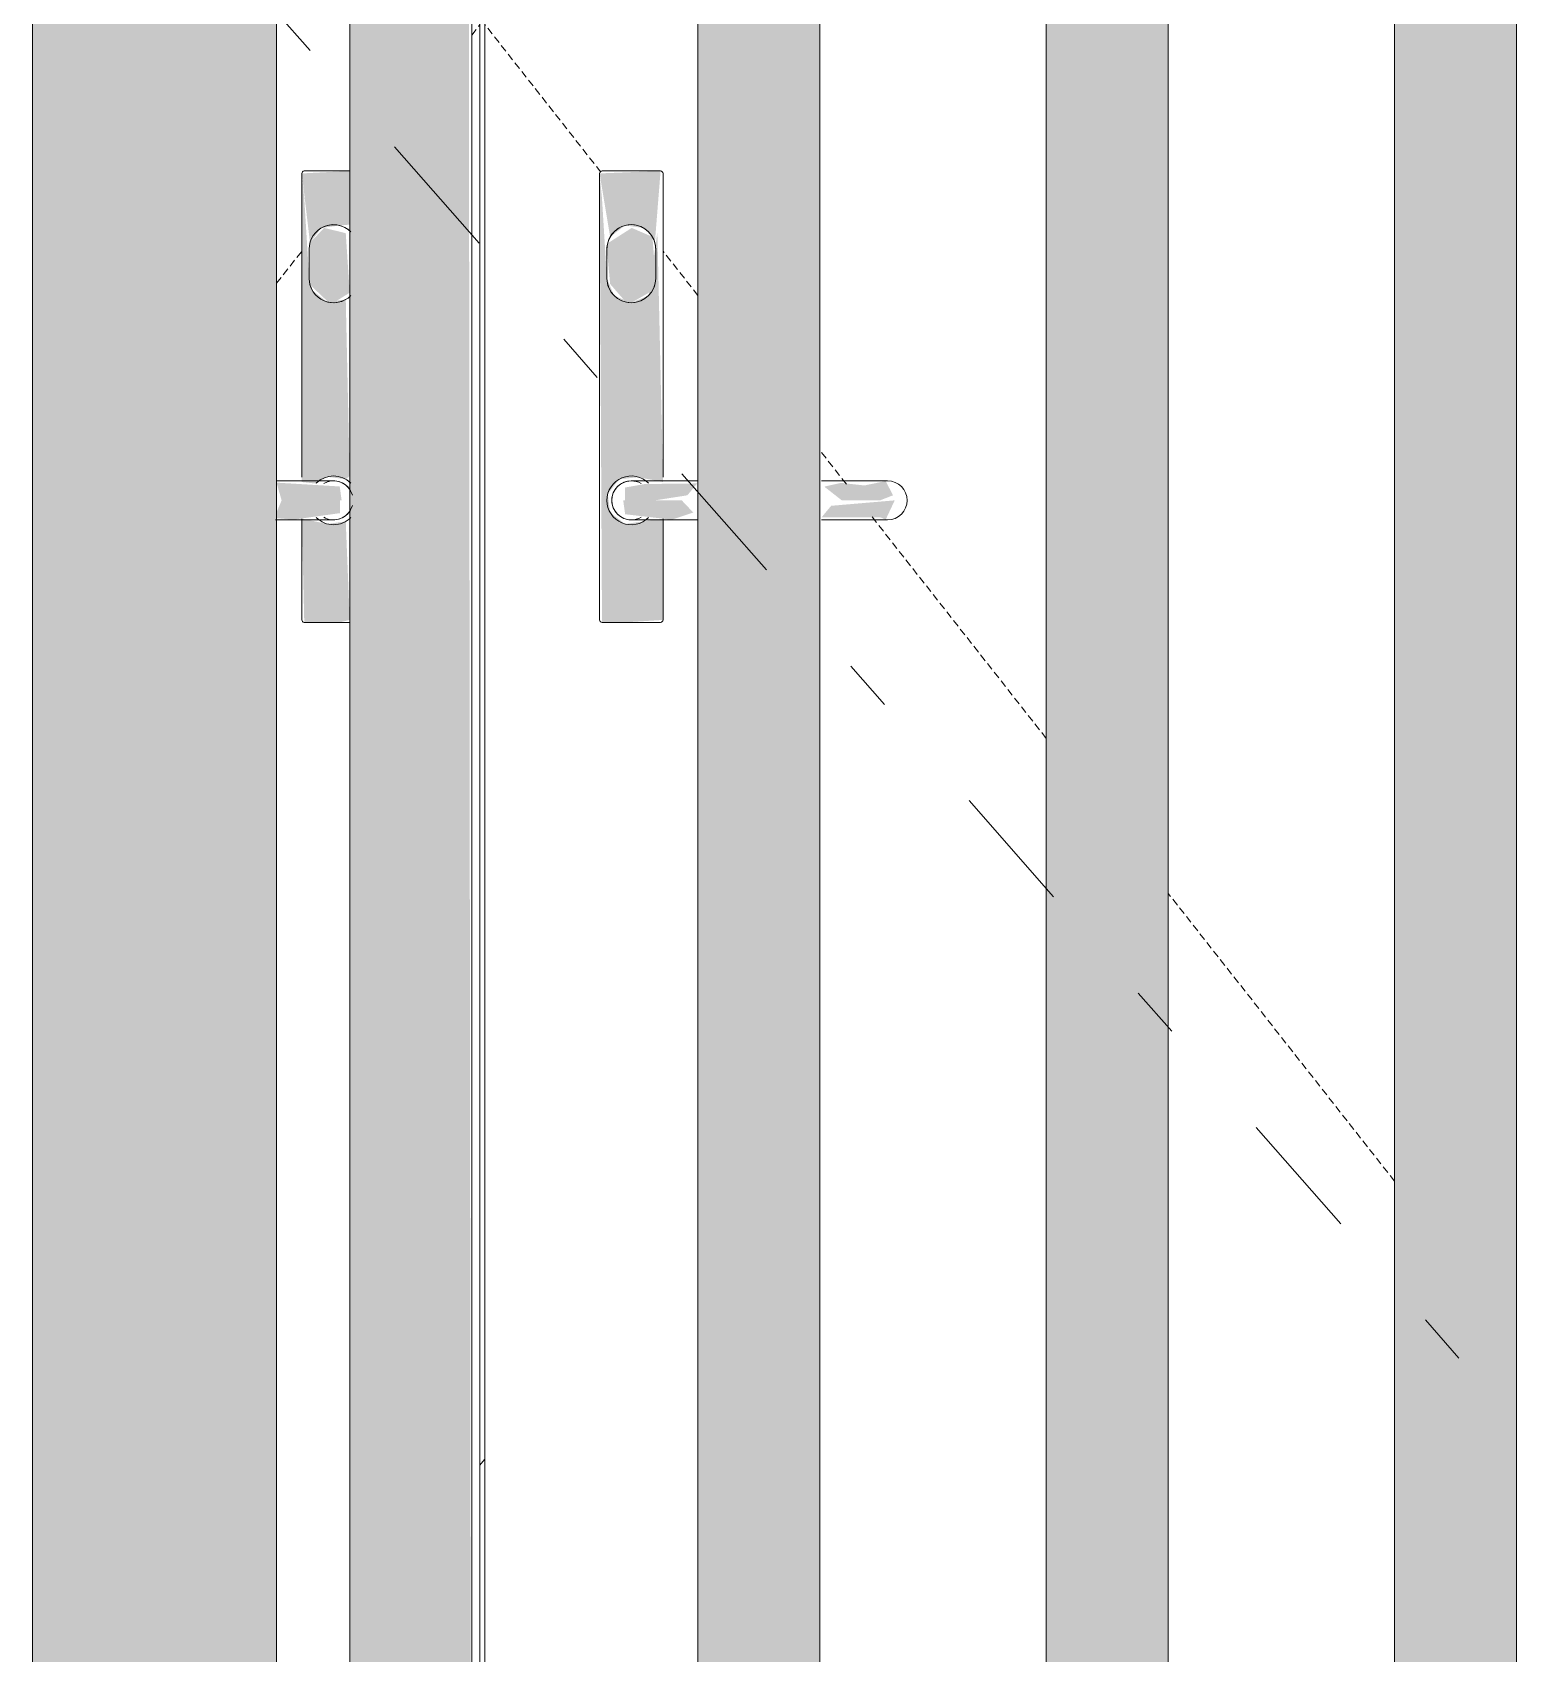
# Model space of a CAD drawing. Header units: millimetres. Extents: x 902415 to 1199587, y -3757 to 35605.
# Drawn here: x 997410 to 998018, y 5727 to 6392 of the extents above; entities that cross this region are included whole.
import ezdxf

# ---------------------------------------------------------------- set-up
doc = ezdxf.new("R2010")
doc.units = ezdxf.units.MM
doc.linetypes.add('Center', pattern=[178.333333, 20.833333, -52.5, 52.5, -52.5])
doc.linetypes.add('Dash Small', pattern=[9, 3, -1.5, 3, -1.5])
doc.layers.add('A-DOOR', color=31, linetype='Continuous', lineweight=5)
doc.layers.add('A-GLAZ-CWMG', color=51, linetype='Continuous', lineweight=5)

# ---------------------------------------------------------------- blocks, each defined once
blk = doc.blocks.new('X_Door-Panel-Hinge-Standard - Standard-V23-North - Grids A')
at = {"layer": 'A-DOOR', "linetype": 'Dash Small'}
blk.add_line((997593.06, 5804.55), (997595.06, 5807.09), dxfattribs=at)
blk = doc.blocks.new('X_Door-Panel-Hinge-Standard - Standard-V24-North - Grids A')
at = {"layer": 'A-DOOR'}
blk.add_line((997593.06, 7500), (997593.06, 5300), dxfattribs=at)
at = {"layer": 'A-DOOR', "linetype": 'Dash Small'}
for p, q in [((997589.67, 6390.69), (997593.06, 6395)), ((997509.67, 6288.95), (997520.06, 6302.16))]:
    blk.add_line(p, q, dxfattribs=at)
blk = doc.blocks.new('X_Door-Panel-Hinge-Standard - Standard-V25-North - Grids A')
at = {"layer": 'A-DOOR'}
blk.add_line((997595.06, 5300), (997595.06, 7500), dxfattribs=at)
at = {"layer": 'A-DOOR', "linetype": 'Dash Small'}
for p, q in [((997642.6, 6334.54), (997595.06, 6395)), ((997682.38, 6283.95), (997668.06, 6302.16)), ((997743.19, 6206.62), (997732.38, 6220.36)), ((997825.1, 6102.46), (997753.45, 6193.57)), ((997967.81, 5920.96), (997875.1, 6038.87))]:
    blk.add_line(p, q, dxfattribs=at)
blk = doc.blocks.new('X_Door-Handle-Lockwood 4800 Series Lever - Standard-V27-North - Grids A')
at = {"layer": 'A-DOOR'}
h = blk.add_hatch(color=256, dxfattribs=at)
h.paths.add_polyline_path([(997652.47, 6150), (997668.06, 6151), (997668.06, 6192.49), (997660.06, 6191.34), (997652.47, 6190.34), (997646.4, 6195), (997645.4, 6202.59), (997650.06, 6208.66), (997658.08, 6209.48), (997668.06, 6207.51), (997665.75, 6310.07), (997662.13, 6283.91), (997655.06, 6280.98), (997647.99, 6283.91), (997645.06, 6290.98), (997643.06, 6323.67), (997642.06, 6334), (997643.06, 6150), (997650.06, 6150)])
h.paths.add_polyline_path([(997664.72, 6305.59), (997667.06, 6335), (997642.06, 6334), (997646.4, 6308), (997652.47, 6312.66), (997660.06, 6311.66), (997663.72, 6308)])
for points in [[(997655.06, 6280.98), (997662.13, 6285.02), (997665.06, 6290.98), (997663.72, 6308), (997655.24, 6311.66), (997645.76, 6305.59), (997645.06, 6303), (997646.4, 6288.66), (997652.47, 6281.67), (997653.79, 6281.32)], [(997664.72, 6200), (997678.04, 6202.07), (997682.06, 6206.93), (997660.63, 6206.7), (997652.47, 6205.25), (997652.47, 6200), (997664.56, 6200)], [(997756.97, 6200), (997762.3, 6202.07), (997759.29, 6207.91), (997750.56, 6206.1), (997741, 6207.16), (997734.14, 6205.63), (997741.32, 6200), (997756.81, 6200)], [(997671.66, 6192.09), (997680.47, 6195), (997675.74, 6200), (997651.75, 6200), (997652.53, 6194.31), (997670.6, 6192.21)], [(997759.29, 6192.09), (997763, 6200), (997736.95, 6197.77), (997733.06, 6193.07), (997757.06, 6193.07)]]:
    blk.add_hatch(color=256, dxfattribs=at).paths.add_polyline_path(points)
h = blk.add_hatch(color=256, dxfattribs=at)
h.paths.add_polyline_path([(997682.06, 6192.27), (997682.38, 6194.34), (997682.06, 6192.93)])
h.paths.add_polyline_path([(997732.38, 6192.27), (997733.06, 6194.34), (997732.38, 6192.28)])
for p, q in [((997642.06, 6334), (997642.06, 6151)), ((997667.06, 6335), (997643.06, 6335)), ((997668.06, 6209.48), (997668.06, 6334)), ((997645.06, 6303), (997645.06, 6290.98)), ((997665.06, 6290.98), (997665.06, 6303)), ((997668.06, 6151), (997668.06, 6192.49)), ((997643.06, 6150), (997667.06, 6150))]:
    blk.add_line(p, q, dxfattribs=at)
at = {"layer": 'A-DOOR', "flags": 128}
for points in [[(997682.06, 6208), (997680.98, 6208), (997679.9, 6208), (997678.83, 6208), (997677.76, 6208), (997676.7, 6208), (997675.64, 6208), (997674.6, 6208), (997673.57, 6208), (997672.55, 6208), (997671.55, 6208), (997670.56, 6208), (997669.59, 6208), (997668.65, 6208), (997667.72, 6208), (997666.82, 6208), (997665.94, 6208), (997665.08, 6208), (997664.26, 6208), (997663.46, 6208), (997662.69, 6208), (997661.96, 6208), (997661.25, 6208), (997660.58, 6208), (997659.94, 6208), (997659.34, 6208), (997658.78, 6208), (997658.25, 6208), (997657.76, 6208), (997657.31, 6208), (997656.9, 6208), (997656.53, 6208), (997656.2, 6208), (997655.91, 6208), (997655.66, 6208), (997655.45, 6208), (997655.29, 6208), (997655.17, 6208), (997655.1, 6208), (997655.06, 6208)], [(997760.06, 6208), (997760.04, 6208), (997759.98, 6208), (997759.87, 6208), (997759.72, 6208), (997759.52, 6208), (997759.29, 6208), (997759.01, 6208), (997758.69, 6208), (997758.33, 6208), (997757.93, 6208), (997757.49, 6208), (997757.01, 6208), (997756.49, 6208), (997755.94, 6208), (997755.35, 6208), (997754.72, 6208), (997754.06, 6208), (997753.36, 6208), (997752.63, 6208), (997751.87, 6208), (997751.08, 6208), (997750.26, 6208), (997749.42, 6208), (997748.55, 6208), (997747.65, 6208), (997746.73, 6208), (997745.79, 6208), (997744.83, 6208), (997743.84, 6208), (997742.85, 6208), (997741.83, 6208), (997740.8, 6208), (997739.76, 6208), (997738.71, 6208), (997737.65, 6208), (997736.58, 6208), (997735.51, 6208), (997734.43, 6208), (997733.35, 6208), (997733.06, 6208)], [(997655.06, 6192), (997655.08, 6192), (997655.15, 6192), (997655.26, 6192), (997655.41, 6192), (997655.6, 6192), (997655.84, 6192), (997656.11, 6192), (997656.43, 6192), (997656.79, 6192), (997657.19, 6192), (997657.63, 6192), (997658.11, 6192), (997658.63, 6192), (997659.19, 6192), (997659.78, 6192), (997660.41, 6192), (997661.07, 6192), (997661.76, 6192), (997662.49, 6192), (997663.25, 6192), (997664.04, 6192), (997664.86, 6192), (997665.7, 6192), (997666.58, 6192), (997667.47, 6192), (997668.39, 6192), (997669.34, 6192), (997670.3, 6192), (997671.28, 6192), (997672.28, 6192), (997673.29, 6192), (997674.32, 6192), (997675.36, 6192), (997676.41, 6192), (997677.47, 6192), (997678.54, 6192), (997679.61, 6192), (997680.69, 6192), (997681.77, 6192), (997682.06, 6192)], [(997733.06, 6192), (997734.14, 6192), (997735.22, 6192), (997736.29, 6192), (997737.36, 6192), (997738.43, 6192), (997739.48, 6192), (997740.52, 6192), (997741.56, 6192), (997742.57, 6192), (997743.58, 6192), (997744.56, 6192), (997745.53, 6192), (997746.48, 6192), (997747.4, 6192), (997748.31, 6192), (997749.19, 6192), (997750.04, 6192), (997750.87, 6192), (997751.66, 6192), (997752.43, 6192), (997753.17, 6192), (997753.87, 6192), (997754.54, 6192), (997755.18, 6192), (997755.78, 6192), (997756.35, 6192), (997756.87, 6192), (997757.36, 6192), (997757.82, 6192), (997758.23, 6192), (997758.6, 6192), (997758.93, 6192), (997759.22, 6192), (997759.46, 6192), (997759.67, 6192), (997759.83, 6192), (997759.95, 6192), (997760.03, 6192), (997760.06, 6192)]]:
    blk.add_lwpolyline(points, dxfattribs=at)
at = {"layer": 'A-DOOR'}
for centre, radius, start, end in [((997643.06, 6334), 1, 90, 180), ((997667.06, 6334), 1, 0, 90), ((997655.06, 6303), 10, 0, 180), ((997655.06, 6303), 10, 60, 180), ((997655.06, 6303), 10, 165, 180), ((997655.06, 6303), 10, 165, 180), ((997655.06, 6303), 10, 0, 30), ((997655.06, 6303), 10, 0, 15), ((997655.06, 6303), 10, 0, 15), ((997655.06, 6290.98), 10, 180, 0), ((997655.06, 6290.98), 10, 180, 225), ((997655.06, 6290.98), 10, 330, 345), ((997655.06, 6290.98), 10, 240, 300), ((997655.06, 6200), 10, 45, 180), ((997655.06, 6200), 8, 90, 270), ((997655.06, 6200), 8, 60, 180), ((997760.06, 6200), 8, 270, 90), ((997760.06, 6200), 8, 0, 90), ((997655.06, 6200), 10, 180, 315), ((997655.06, 6200), 8, 180, 300), ((997760.06, 6200), 8, 270, 0), ((997643.06, 6151), 1, 180, 270), ((997667.06, 6151), 1, 270, 0)]:
    blk.add_arc(centre, radius, start, end, dxfattribs=at)
blk = doc.blocks.new('X_Door-Handle-Lockwood 4800 Series Lever - Standard-V28-North - Grids A')
at = {"layer": 'A-DOOR'}
h = blk.add_hatch(color=256, dxfattribs=at)
h.paths.add_polyline_path([(997535.65, 6150), (997539.67, 6151), (997538.06, 6191.34), (997530.47, 6190.34), (997520.06, 6192.49), (997521.06, 6150), (997533.06, 6150)])
h.paths.add_polyline_path([(997525.83, 6206.87), (997530.47, 6209.66), (997538.06, 6208.66), (997539.67, 6210), (997538.06, 6282.32), (997530.47, 6281.32), (997524.4, 6285.98), (997523.06, 6290.98), (997521.06, 6323.67), (997520.06, 6334), (997520.06, 6207.51), (997524.4, 6207.03)])
h.paths.add_polyline_path([(997523.4, 6305.59), (997528.06, 6311.66), (997535.65, 6312.66), (997539.67, 6313), (997539.67, 6335), (997520.06, 6334), (997523.12, 6308)])
for points in [[(997533.06, 6280.98), (997539.67, 6285.1), (997538.06, 6309.52), (997529.17, 6311.66), (997523.4, 6305.59), (997523.4, 6288.39), (997530.47, 6281.67), (997531.79, 6281.32)], [(997512.38, 6200), (997536.37, 6200), (997535.59, 6205.69), (997509.67, 6207.27), (997511.79, 6200)], [(997516.47, 6192.09), (997535.65, 6194.75), (997535.65, 6200), (997511.79, 6200), (997509.67, 6195), (997509.67, 6192.73), (997512.38, 6192.47)]]:
    blk.add_hatch(color=256, dxfattribs=at).paths.add_polyline_path(points)
for p, q in [((997520.06, 6334), (997520.06, 6209.48)), ((997539.67, 6335), (997521.06, 6335)), ((997523.06, 6303), (997523.06, 6290.98)), ((997520.06, 6192.49), (997520.06, 6151)), ((997521.06, 6150), (997539.67, 6150))]:
    blk.add_line(p, q, dxfattribs=at)
at = {"layer": 'A-DOOR', "flags": 128}
for points in [[(997533.06, 6208), (997533.04, 6208), (997532.98, 6208), (997532.87, 6208), (997532.72, 6208), (997532.52, 6208), (997532.29, 6208), (997532.01, 6208), (997531.69, 6208), (997531.33, 6208), (997530.93, 6208), (997530.49, 6208), (997530.01, 6208), (997529.49, 6208), (997528.94, 6208), (997528.35, 6208), (997527.72, 6208), (997527.06, 6208), (997526.36, 6208), (997525.63, 6208), (997524.87, 6208), (997524.08, 6208), (997523.26, 6208), (997522.42, 6208), (997521.55, 6208), (997520.65, 6208), (997519.73, 6208), (997518.79, 6208), (997517.83, 6208), (997516.84, 6208), (997515.85, 6208), (997514.83, 6208), (997513.8, 6208), (997512.76, 6208), (997511.71, 6208), (997510.65, 6208), (997509.58, 6208)], [(997509.29, 6192), (997510.36, 6192), (997511.43, 6192), (997512.48, 6192), (997513.52, 6192), (997514.56, 6192), (997515.57, 6192), (997516.58, 6192), (997517.56, 6192), (997518.53, 6192), (997519.48, 6192), (997520.4, 6192), (997521.31, 6192), (997522.19, 6192), (997523.04, 6192), (997523.87, 6192), (997524.66, 6192), (997525.43, 6192), (997526.17, 6192), (997526.87, 6192), (997527.54, 6192), (997528.18, 6192), (997528.78, 6192), (997529.35, 6192), (997529.87, 6192), (997530.36, 6192), (997530.82, 6192), (997531.23, 6192), (997531.6, 6192), (997531.93, 6192), (997532.22, 6192), (997532.46, 6192), (997532.67, 6192), (997532.83, 6192), (997532.95, 6192), (997533.03, 6192), (997533.06, 6192)]]:
    blk.add_lwpolyline(points, dxfattribs=at)
at = {"layer": 'A-DOOR'}
for centre, radius, start, end in [((997521.06, 6334), 1, 90, 180), ((997533.06, 6303), 10, 45, 180), ((997533.06, 6303), 10, 45, 120), ((997533.06, 6290.98), 10, 180, 315), ((997533.06, 6290.98), 10, 195, 210), ((997533.06, 6290.98), 10, 240, 300), ((997533.06, 6200), 10, 45, 135), ((997533.06, 6200), 8, 30, 120), ((997533.06, 6200), 8, 15.64716, 90), ((997533.06, 6200), 10, 225, 315), ((997533.06, 6200), 8, 240, 330), ((997533.06, 6200), 8, 270, 344.35284), ((997521.06, 6151), 1, 180, 270)]:
    blk.add_arc(centre, radius, start, end, dxfattribs=at)
blk = doc.blocks.new('Curtain_Wall_Batten_Door - Louvre Single Door-1889503-North - Grids A')
at = {"layer": 'A-DOOR', "linetype": 'Center'}
for points in [[(997589.67, 5300), (997587.37, 7500), (997539.67, 7500), (997539.67, 5300), (997561.19, 5300)], [(997682.38, 5300), (997732.38, 5300), (997732.38, 7500), (997682.38, 7500), (997682.38, 5430.46)], [(997875.1, 5300), (997875.1, 7500), (997825.1, 7500), (997825.1, 5300)], [(998017.81, 5300), (998017.81, 7500), (997967.81, 7500), (997967.81, 5300)]]:
    blk.add_hatch(color=256, dxfattribs=at).paths.add_polyline_path(points)
at = {"layer": 'A-DOOR'}
for p, q in [((997539.67, 7500), (997539.67, 5300)), ((997589.67, 5300), (997589.67, 7500)), ((997682.38, 7500), (997682.38, 5300)), ((997732.38, 5300), (997732.38, 7500)), ((997825.1, 7500), (997825.1, 5300)), ((997875.1, 5300), (997875.1, 7500)), ((997967.81, 7500), (997967.81, 5300)), ((998017.81, 5300), (998017.81, 7500))]:
    blk.add_line(p, q, dxfattribs=at)
at = {"layer": 'A-DOOR', "linetype": 'Center'}
blk.add_line((997509.67, 6400), (998475.94, 5300), dxfattribs=at)
blk = doc.blocks.new('Rectangular Mullion - 100 x 100mm-1765061-North - Grids A')
at = {"layer": 'A-GLAZ-CWMG'}
blk.add_hatch(color=256, dxfattribs=at).paths.add_polyline_path([(997509.67, 5200), (997509.67, 7600), (997409.67, 7599.22), (997409.67, 5200)])
for p, q in [((997409.67, 7600), (997409.67, 5200)), ((997509.67, 5200), (997509.67, 7600))]:
    blk.add_line(p, q, dxfattribs=at)

msp = doc.modelspace()

# ---------------------------------------------------------------- block references
at = {"layer": 'A-DOOR'}
for name in ['X_Door-Panel-Hinge-Standard - Standard-V24-North - Grids A', 'X_Door-Panel-Hinge-Standard - Standard-V25-North - Grids A', 'X_Door-Panel-Hinge-Standard - Standard-V23-North - Grids A', 'X_Door-Handle-Lockwood 4800 Series Lever - Standard-V28-North - Grids A', 'X_Door-Handle-Lockwood 4800 Series Lever - Standard-V27-North - Grids A']:
    msp.add_blockref(name, (0, 0), dxfattribs=at)
at = {"layer": 'A-DOOR', "linetype": 'Center'}
msp.add_blockref('Curtain_Wall_Batten_Door - Louvre Single Door-1889503-North - Grids A', (0, 0), dxfattribs=at)
at = {"layer": 'A-GLAZ-CWMG'}
msp.add_blockref('Rectangular Mullion - 100 x 100mm-1765061-North - Grids A', (0, 0), dxfattribs=at)

doc.saveas('drawing.dxf')
